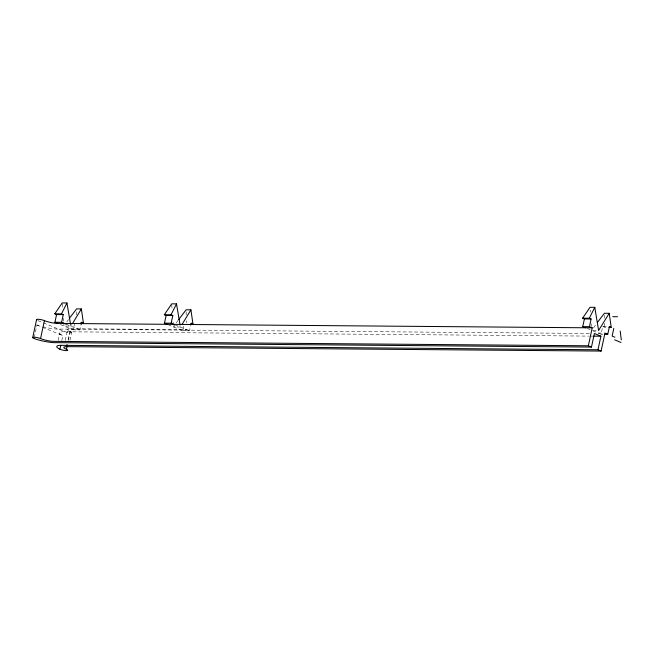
<?xml version="1.0" encoding="UTF-8"?>
<svg xmlns="http://www.w3.org/2000/svg" width="654" height="654" viewBox="0 0 654 654"><rect width="100%" height="100%" fill="white"/><g stroke="black" fill="none" stroke-linecap="round" stroke-linejoin="round"><path stroke-width="0.49" stroke-dasharray="3.27 2.45" d="M34.221 337.554L36.951 324.956A16.726 3.245 12.2 0 0 40.654 326.15M58.206 340.358L59.882 332.6M61.811 340.538L62.858 335.69A16.726 3.245 12.2 0 1 66.381 331.774L588.657 336.099M65.277 340.423L67.648 329.452M68.081 339.663L70.452 328.692L186.701 329.657M68.4 340.342L70.338 331.365A9.589 1.864 12.2 0 1 70.452 328.692M69.929 340.276L71.654 332.297M60.43 324.539L73.232 329.845L74.482 324.073M73.232 329.845L79.927 329.902L81.178 324.131M168.16 324.695L182.785 330.752L184.027 324.981M182.785 330.752L189.48 330.81L190.518 325.994M592.818 330.793L601.067 334.21L602.726 326.518L609.422 326.575M66.831 321.956L68.49 319.495M63.593 322.128L64.076 326.052L70.771 326.109L71.875 324.466M180.316 327.008L173.629 326.959L175.828 323.681M176.384 322.863L178.035 320.403M593.562 327.956L596.317 323.861M602.726 326.518L604.525 327.262L609.307 327.302M592.859 330.425L598.598 330.474M598.287 333.058L604.975 333.115M589.303 333.466L59.882 329.085A16.726 3.245 12.2 0 1 42.273 326.599M601.067 334.21L602.98 334.227M589.679 336.107L592.737 336.131M587.349 328.529L590.08 329.665M174.847 324.744L189.48 330.81M66.209 324.221L79.927 329.902M37.891 320.574L42.518 322.487M43.45 322.872L63.806 331.308A4.684 0.907 12.2 0 0 70.28 332.665A4.684 0.907 12.2 0 0 70.338 331.365M36.951 324.956L41.578 326.869M42.502 327.253L62.858 335.69M591.061 323.55L591.42 326.493M173.024 322.046L173.629 326.959M70.526 324.139L70.771 326.109M63.111 318.196L63.471 321.147M590.178 310.159L590.284 312.064M171.789 304.789L172.059 309.555M62.236 303.881L62.506 308.647M604.435 315.269L604.459 318.261M604.5 323.264L604.525 327.262M186.153 311.803L186.186 315.808M186.227 320.803L186.243 322.806M76.608 311.901L76.632 314.901"/><path stroke-width="0.98" d="M32.7 337.595L36.583 319.642M66.577 346.645A9.589 1.864 12.2 0 0 66.455 349.318A4.684 0.907 12.2 0 1 66.397 350.618A4.684 0.907 12.2 0 1 59.923 349.261A16.726 3.245 12.2 0 1 63.446 345.353L597.969 349.767L600.903 336.197L594.404 333.507L591.469 347.078L56.947 342.655A16.726 3.245 12.2 0 1 34.016 338.527A4.684 0.907 12.2 0 1 34.073 337.227A4.684 0.907 12.2 0 1 40.548 338.584L44.431 320.632A4.684 0.907 12.2 0 0 38.905 319.324A4.684 0.907 12.2 0 0 36.73 319.912M54.92 322.258L56.579 314.566L63.275 314.615L61.607 322.308L54.92 322.258L57.699 323.403L592.222 327.826L588.338 345.786L53.816 341.363A9.589 1.864 12.2 0 1 40.548 338.584M59.923 349.261L60.765 345.386M67.002 344.65L66.577 346.645L601.1 351.067L604.975 333.115L607.754 334.268L609.422 326.575L611.22 327.319L609.201 313.307L604.419 313.266L597.478 322.348M66.455 349.318L67.321 345.328M81.178 324.131L81.587 322.209L83.393 322.953L81.366 308.941L76.592 308.901L69.643 317.983M164.465 323.166L166.132 315.473L172.82 315.522L171.16 323.215L164.465 323.166L167.244 324.31M190.723 325.038L191.14 323.117L192.938 323.861L190.919 309.841L186.137 309.808L178.616 319.642M582.747 326.624L584.406 318.931L591.102 318.988L589.442 326.681L582.747 326.624L585.526 327.777M613.804 328.39L612.144 336.082L614.923 337.235M54.781 313.814L61.468 313.871L66.961 302.974L62.187 302.933L54.781 313.814L56.579 314.566M164.326 314.721L171.021 314.778L176.515 303.881L171.732 303.84L164.326 314.721L166.132 315.473M582.608 318.187L589.303 318.236L594.797 307.339L590.014 307.298L582.608 318.187L584.406 318.931M81.366 308.941L72.422 323.648M190.919 309.841L181.975 324.556M609.201 313.307L598.598 330.474L594.797 307.339M612.716 316.7L617.499 316.74M80.524 322.929L83.393 322.953M191.025 323.844L192.938 323.861M609.307 327.302L611.22 327.319M604.893 334.243L607.754 334.268M593.758 336.14L600.903 336.197M589.303 318.236L591.102 318.988M589.442 326.681L592.222 327.826M614.605 339.818L620.989 342.467M588.338 345.786L591.469 347.078M597.969 349.767L601.1 351.067M171.021 314.778L172.82 315.522M171.16 323.215L173.939 324.368M61.468 313.871L63.275 314.615M61.607 322.308L66.209 324.221M176.515 303.881L180.079 325.046M66.961 302.974L70.526 324.139M620.213 331.047L621.3 339.876M57.699 323.403A9.589 1.864 12.2 0 1 44.431 320.632"/></g></svg>
